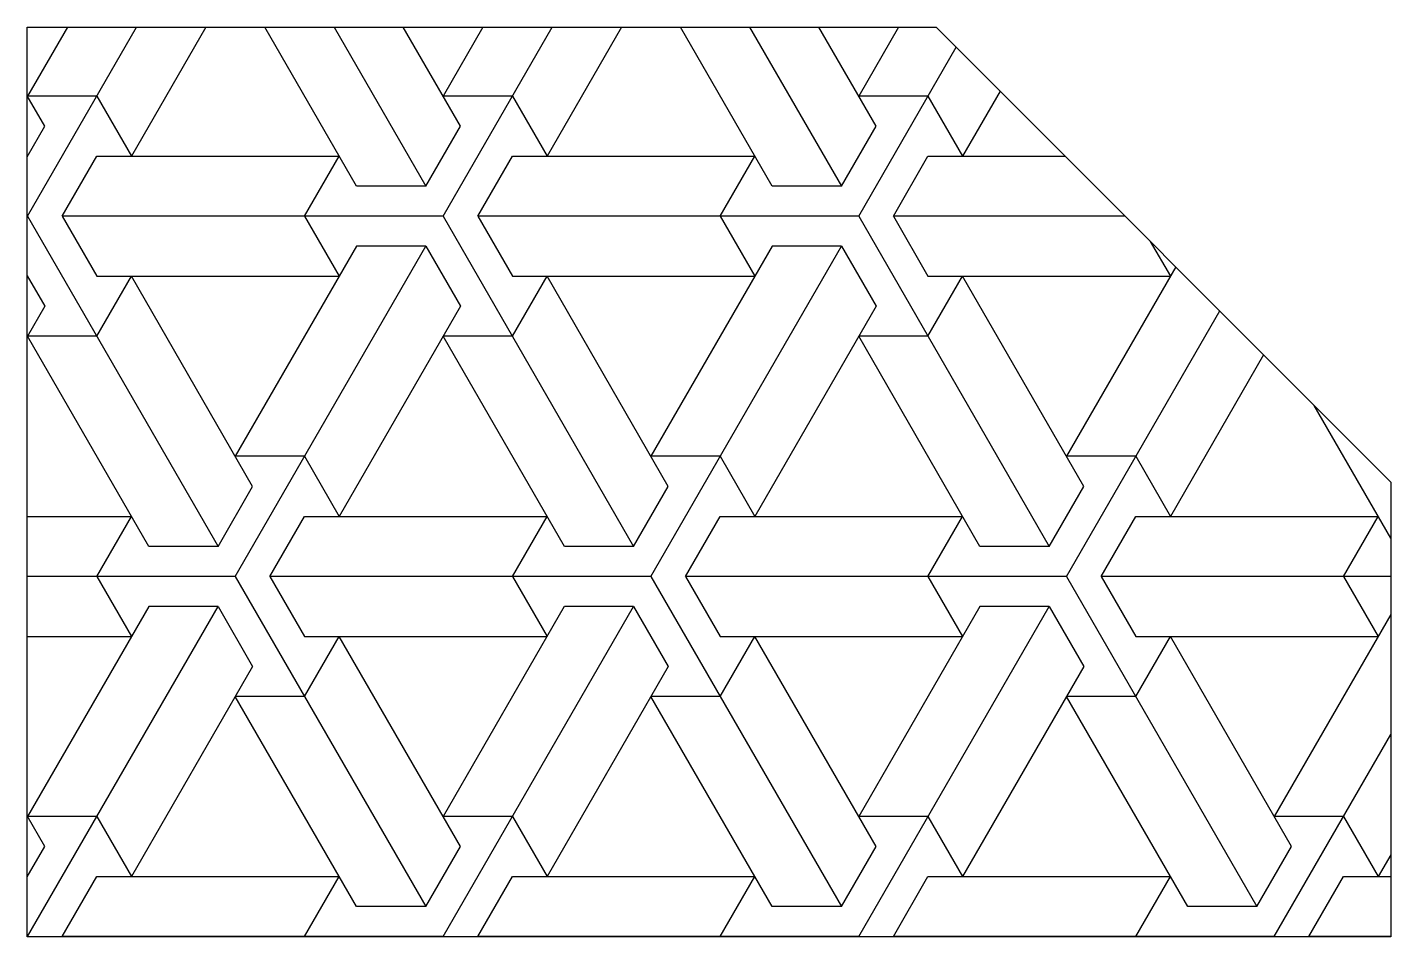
# Model space of a CAD drawing. Header units: millimetres. Extents: x 0 to 30, y 0 to 20.
import ezdxf

# ---------------------------------------------------------------- set-up
doc = ezdxf.new("R2010")
doc.units = ezdxf.units.MM
doc.layers.get('0').update_dxf_attribs({"lineweight": 25, "true_color": 0xffffff})

msp = doc.modelspace()

# ---------------------------------------------------------------- hatches: boundary and pattern name
h = msp.add_hatch()
h.set_pattern_fill('ESCHER', color=256, scale=0.3, style=0)
h.paths.add_polyline_path([(0, 0), (0, 20), (20, 20), (30, 10), (30, 0)], flags=0)

# ---------------------------------------------------------------- linework, layer by layer
msp.add_lwpolyline([(0, 0), (0, 20), (20, 20), (30, 10), (30, 0), (0, 0)])

doc.saveas('drawing.dxf')
